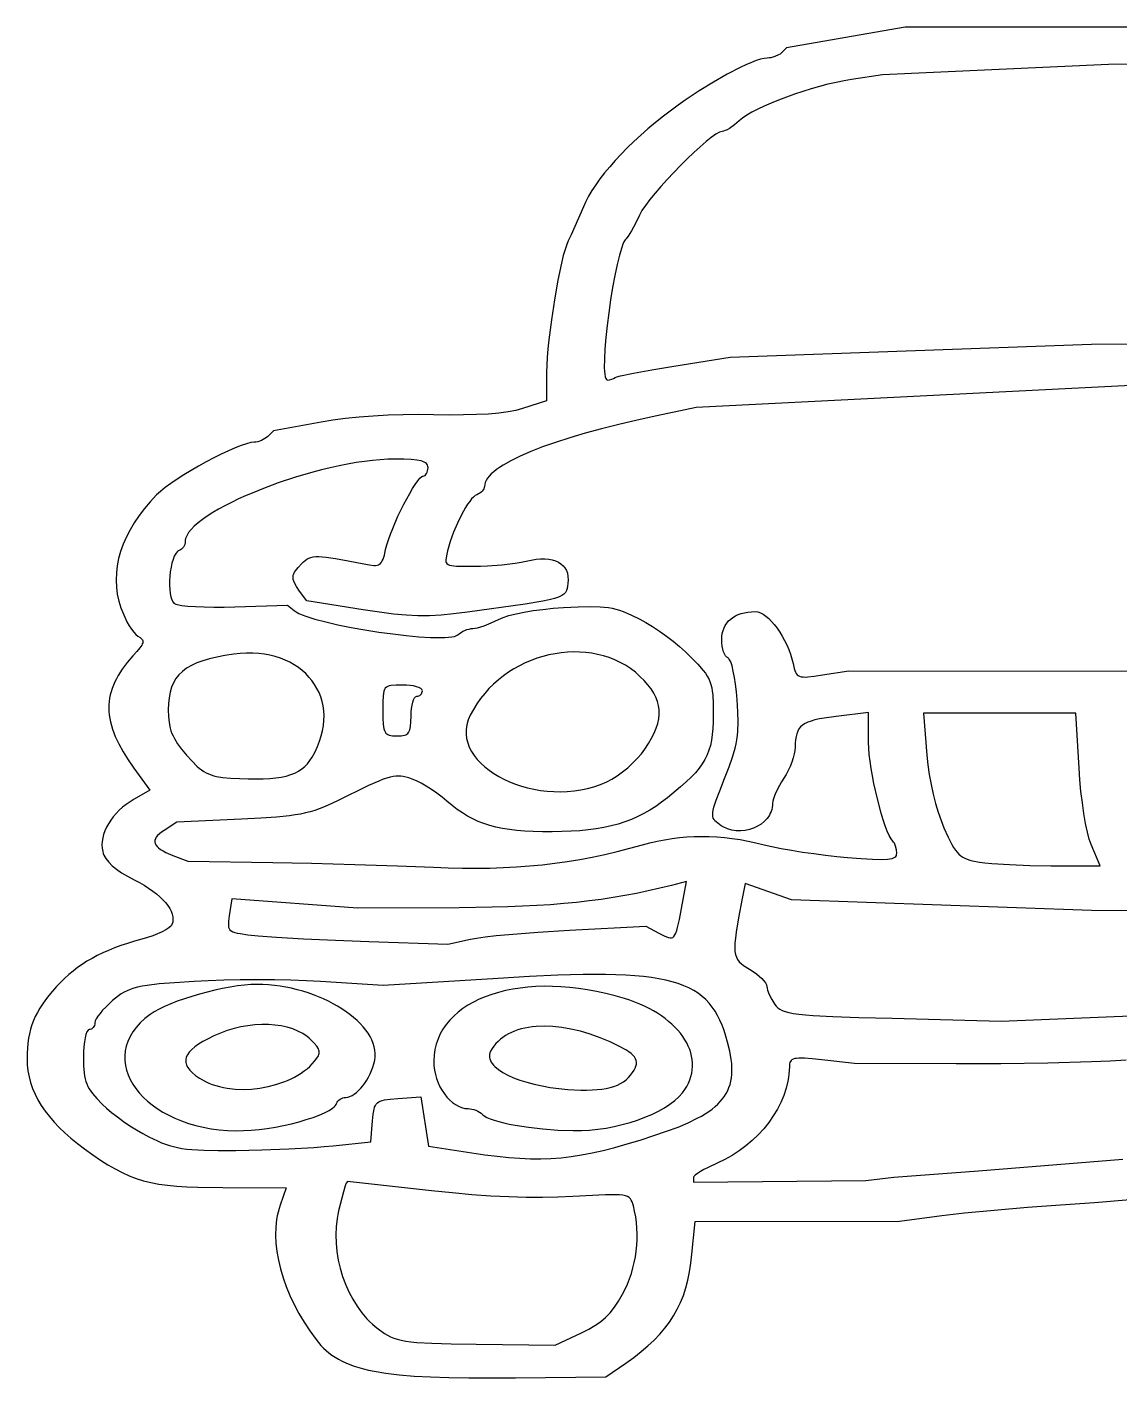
# Model space of a CAD drawing. Header units: millimetres. Extents: x 2.32 to 7.69, y 2.99 to 6.78.
# Drawn here: x 2.323 to 4.339, y 2.993 to 5.484 of the extents above; entities that cross this region are included whole.
import ezdxf

# ---------------------------------------------------------------- set-up
doc = ezdxf.new("R2010")
doc.units = ezdxf.units.MM
doc.header["$MEASUREMENT"] = 0

msp = doc.modelspace()

# ---------------------------------------------------------------- linework, layer by layer
at = {"flags": 128}
for points in [[(6.057292, 5.484375), (3.942708, 5.484375), (3.723958, 5.445752), (3.714062, 5.436418), (3.711745, 5.434542), (3.708946, 5.43279), (3.702331, 5.429813), (3.695071, 5.427793), (3.691466, 5.427239), (3.688021, 5.42704), (3.682597, 5.426486), (3.67585, 5.424894), (3.667903, 5.422332), (3.658879, 5.418867), (3.648902, 5.414565), (3.638096, 5.409493), (3.614489, 5.397311), (3.589045, 5.382857), (3.562754, 5.366667), (3.536604, 5.349278), (3.52389, 5.340302), (3.511583, 5.331227), (3.496612, 5.31969), (3.482155, 5.308063), (3.46824, 5.296376), (3.454893, 5.284659), (3.442142, 5.272942), (3.430015, 5.261254), (3.418537, 5.249626), (3.407737, 5.238088), (3.397642, 5.226669), (3.388279, 5.2154), (3.379675, 5.204311), (3.371858, 5.19343), (3.364855, 5.182789), (3.358693, 5.172418), (3.353399, 5.162345), (3.349, 5.152602), (3.33349, 5.116457), (3.326488, 5.101091), (3.321204, 5.090258), (3.318331, 5.08357), (3.315265, 5.074274), (3.312056, 5.06269), (3.308759, 5.049132), (3.302106, 5.017367), (3.295723, 4.981517), (3.290029, 4.944118), (3.285443, 4.907709), (3.283695, 4.890667), (3.282382, 4.874824), (3.281554, 4.860497), (3.281264, 4.848003), (3.28125, 4.794964), (3.236979, 4.780675), (3.224715, 4.77736), (3.21012, 4.774583), (3.193181, 4.772342), (3.173887, 4.770638), (3.152226, 4.769468), (3.128185, 4.768832), (3.101752, 4.76873), (3.072917, 4.76916), (3.044768, 4.769498), (3.016629, 4.769228), (2.988807, 4.768367), (2.96161, 4.766936), (2.935348, 4.764955), (2.910328, 4.762443), (2.886859, 4.75942), (2.86525, 4.755905), (2.777376, 4.739876), (2.766813, 4.729313), (2.764401, 4.727191), (2.761591, 4.725212), (2.755182, 4.721853), (2.748398, 4.719583), (2.74512, 4.718966), (2.742052, 4.71875), (2.735773, 4.718012), (2.727595, 4.715895), (2.717781, 4.71254), (2.706597, 4.708092), (2.694308, 4.702693), (2.681179, 4.696486), (2.667473, 4.689614), (2.653457, 4.682221), (2.639396, 4.674449), (2.625553, 4.666442), (2.612194, 4.658342), (2.599584, 4.650293), (2.587988, 4.642438), (2.57767, 4.634919), (2.568895, 4.62788), (2.561929, 4.621464), (2.550137, 4.608911), (2.53933, 4.596173), (2.529515, 4.583277), (2.520701, 4.570249), (2.512896, 4.557115), (2.506109, 4.543901), (2.500348, 4.530634), (2.49562, 4.51734), (2.491936, 4.504045), (2.489302, 4.490775), (2.487727, 4.477557), (2.487219, 4.464417), (2.487787, 4.451381), (2.489439, 4.438476), (2.492183, 4.425728), (2.496028, 4.413162), (2.499404, 4.404344), (2.503193, 4.395761), (2.507264, 4.387625), (2.511491, 4.38015), (2.515744, 4.37355), (2.519894, 4.368037), (2.523814, 4.363826), (2.527375, 4.36113), (2.531887, 4.358288), (2.534911, 4.355454), (2.535844, 4.353962), (2.536381, 4.352376), (2.536514, 4.350667), (2.536235, 4.348802), (2.535537, 4.346749), (2.53441, 4.344477), (2.530844, 4.339149), (2.525472, 4.332566), (2.518232, 4.324474), (2.507747, 4.312355), (2.498672, 4.300354), (2.491009, 4.288423), (2.487707, 4.282469), (2.484757, 4.276513), (2.482161, 4.27055), (2.479917, 4.264575), (2.478027, 4.258579), (2.47649, 4.252559), (2.475306, 4.246507), (2.474475, 4.240417), (2.473998, 4.234284), (2.473874, 4.228101), (2.474103, 4.221862), (2.474686, 4.215561), (2.475622, 4.209191), (2.476912, 4.202748), (2.478555, 4.196224), (2.480552, 4.189613), (2.485608, 4.176108), (2.492078, 4.162184), (2.499965, 4.147791), (2.509267, 4.132882), (2.519986, 4.117406), (2.549316, 4.076917), (2.520343, 4.060289), (2.512862, 4.055681), (2.505784, 4.050693), (2.499133, 4.045366), (2.492932, 4.039739), (2.487208, 4.033855), (2.481983, 4.027752), (2.477282, 4.021473), (2.473129, 4.015058), (2.46955, 4.008547), (2.466567, 4.00198), (2.464206, 3.9954), (2.46249, 3.988845), (2.461444, 3.982358), (2.461093, 3.975978), (2.46146, 3.969746), (2.46257, 3.963703), (2.463569, 3.960397), (2.464904, 3.957111), (2.466576, 3.953842), (2.468591, 3.950587), (2.473659, 3.944109), (2.480134, 3.937652), (2.488043, 3.931192), (2.497412, 3.924705), (2.508267, 3.918169), (2.520636, 3.911558), (2.530089, 3.906555), (2.538939, 3.901439), (2.547169, 3.89623), (2.554764, 3.890947), (2.561707, 3.885609), (2.56798, 3.880237), (2.573569, 3.874851), (2.578455, 3.869468), (2.582623, 3.86411), (2.586055, 3.858796), (2.588737, 3.853546), (2.59065, 3.848378), (2.591779, 3.843313), (2.592106, 3.83837), (2.591616, 3.83357), (2.590292, 3.82893), (2.589515, 3.827516), (2.588246, 3.826001), (2.584347, 3.822729), (2.578824, 3.819224), (2.571904, 3.815597), (2.563814, 3.811957), (2.554782, 3.808415), (2.545036, 3.805081), (2.534802, 3.802065), (2.521296, 3.798251), (2.508427, 3.794299), (2.496165, 3.790193), (2.484477, 3.785913), (2.473331, 3.781444), (2.462694, 3.776765), (2.452536, 3.771861), (2.442824, 3.766713), (2.433526, 3.761303), (2.42461, 3.755614), (2.416044, 3.749627), (2.407796, 3.743326), (2.399834, 3.736692), (2.392125, 3.729707), (2.384639, 3.722354), (2.377343, 3.714614), (2.369921, 3.706234), (2.36314, 3.698115), (2.356975, 3.690202), (2.351405, 3.682442), (2.346408, 3.674779), (2.341962, 3.66716), (2.338044, 3.659532), (2.334633, 3.651838), (2.331706, 3.644026), (2.329241, 3.636041), (2.327217, 3.62783), (2.32561, 3.619337), (2.324398, 3.610508), (2.32356, 3.60129), (2.323074, 3.591629), (2.322917, 3.581469), (2.323326, 3.570299), (2.324554, 3.559248), (2.326604, 3.548313), (2.329476, 3.53749), (2.333173, 3.526778), (2.337696, 3.516174), (2.343048, 3.505675), (2.349229, 3.495278), (2.356242, 3.48498), (2.364088, 3.474779), (2.372769, 3.464672), (2.382286, 3.454656), (2.392643, 3.444729), (2.403839, 3.434888), (2.415877, 3.42513), (2.42876, 3.415452), (2.444134, 3.404514), (2.458563, 3.394725), (2.472266, 3.386024), (2.485463, 3.378349), (2.498374, 3.371639), (2.511219, 3.365832), (2.524217, 3.360866), (2.537588, 3.356681), (2.551552, 3.353215), (2.566329, 3.350406), (2.582137, 3.348192), (2.599198, 3.346513), (2.61773, 3.345306), (2.637954, 3.34451), (2.684354, 3.343907), (2.801, 3.34375), (2.789768, 3.31153), (2.787721, 3.30516), (2.785961, 3.298623), (2.784485, 3.291929), (2.783293, 3.285084), (2.781747, 3.270973), (2.781307, 3.256352), (2.781957, 3.241283), (2.783679, 3.225827), (2.786458, 3.210047), (2.790277, 3.194002), (2.795118, 3.177755), (2.800967, 3.161368), (2.807806, 3.144903), (2.815618, 3.128419), (2.824388, 3.11198), (2.834099, 3.095647), (2.844733, 3.079481), (2.856276, 3.063544), (2.860565, 3.058135), (2.865044, 3.052986), (2.86974, 3.048091), (2.87468, 3.043446), (2.879892, 3.039044), (2.885404, 3.03488), (2.891242, 3.030951), (2.897434, 3.027249), (2.904009, 3.02377), (2.910993, 3.020508), (2.918414, 3.017458), (2.9263, 3.014616), (2.934678, 3.011975), (2.943575, 3.009531), (2.95302, 3.007277), (2.963039, 3.00521), (2.984911, 3.001611), (3.009412, 2.998693), (3.036763, 2.996413), (3.067182, 2.994728), (3.100892, 2.993597), (3.13811, 2.992977), (3.179059, 2.992826), (3.223958, 2.993103)], [(4.935135, 5.416667), (4.317708, 5.415318), (3.901042, 5.396112), (3.84375, 5.387505), (3.829848, 5.385149), (3.81529, 5.382185), (3.800244, 5.378675), (3.784876, 5.374679), (3.769356, 5.370261), (3.753852, 5.365481), (3.738531, 5.360401), (3.723561, 5.355083), (3.709111, 5.349589), (3.695349, 5.343981), (3.682442, 5.338319), (3.670558, 5.332667), (3.659866, 5.327086), (3.650533, 5.321637), (3.642728, 5.316382), (3.636618, 5.311383), (3.627574, 5.303728), (3.618593, 5.297458), (3.614452, 5.295046), (3.610715, 5.293222), (3.607514, 5.292069), (3.604977, 5.291667), (3.602833, 5.291334), (3.600171, 5.290359), (3.593432, 5.286625), (3.585041, 5.280747), (3.575275, 5.273007), (3.564416, 5.263687), (3.552741, 5.25307), (3.54053, 5.241437), (3.528062, 5.229071), (3.515617, 5.216254), (3.503473, 5.203269), (3.491911, 5.190397), (3.481208, 5.177922), (3.471645, 5.166124), (3.4635, 5.155287), (3.457053, 5.145693), (3.452584, 5.137624), (3.445009, 5.1222), (3.437813, 5.108786), (3.431808, 5.098823), (3.429506, 5.095585), (3.427807, 5.09375), (3.425857, 5.091587), (3.423848, 5.088174), (3.421791, 5.083596), (3.419697, 5.077941), (3.415444, 5.063742), (3.411183, 5.046272), (3.407007, 5.026221), (3.403006, 5.004282), (3.399275, 4.981147), (3.395905, 4.957508), (3.392988, 4.934058), (3.390618, 4.911488), (3.388886, 4.890492), (3.387886, 4.871761), (3.387708, 4.855987), (3.387957, 4.849426), (3.388446, 4.843863), (3.389188, 4.839386), (3.390193, 4.836081), (3.391473, 4.834035), (3.39222, 4.83351), (3.39304, 4.833333), (3.397189, 4.833702), (3.401289, 4.834705), (3.404866, 4.83619), (3.407447, 4.838003), (3.410504, 4.839276), (3.417453, 4.841113), (3.441247, 4.846129), (3.475267, 4.852359), (3.515954, 4.859111)], [(3.515954, 4.859111), (3.619792, 4.87555), (4.286458, 4.899405), (4.807292, 4.901042)], [(4.359375, 4.823075), (3.921875, 4.801056), (3.557292, 4.782527), (3.484375, 4.76723), (3.448522, 4.759424), (3.414476, 4.751441), (3.382307, 4.743307), (3.352084, 4.735053), (3.323878, 4.726705), (3.297758, 4.718294), (3.273794, 4.709848), (3.252055, 4.701394), (3.232613, 4.692963), (3.215536, 4.684583), (3.200895, 4.676281), (3.194509, 4.672169), (3.188759, 4.668088), (3.183652, 4.664041), (3.179198, 4.660031), (3.175406, 4.656063), (3.172283, 4.65214), (3.169839, 4.648265), (3.168082, 4.644442), (3.167022, 4.640675), (3.166667, 4.636967), (3.166381, 4.634901), (3.165563, 4.632762), (3.16427, 4.630612), (3.162559, 4.628513), (3.160487, 4.626527), (3.158112, 4.624715), (3.155492, 4.623139), (3.152682, 4.621863), (3.149673, 4.620224), (3.146419, 4.617568), (3.142964, 4.613974), (3.139349, 4.609521), (3.135615, 4.60429), (3.131804, 4.598361), (3.124119, 4.584727), (3.116626, 4.569258), (3.109658, 4.552593), (3.103549, 4.53537), (3.100921, 4.52675), (3.098632, 4.518229), (3.096392, 4.508789), (3.095703, 4.504969), (3.095396, 4.501694), (3.095541, 4.498922), (3.09621, 4.496613), (3.097474, 4.494724), (3.099403, 4.493214), (3.102069, 4.492043), (3.105542, 4.491168), (3.109894, 4.490549), (3.115195, 4.490143), (3.147308, 4.489832), (3.159346, 4.490073), (3.172173, 4.490669), (3.198613, 4.492764), (3.223469, 4.495802), (3.234316, 4.497576), (3.243582, 4.499466), (3.252961, 4.501375), (3.261819, 4.50264), (3.270138, 4.503271), (3.2779, 4.503278), (3.285085, 4.502671), (3.291675, 4.50146), (3.29765, 4.499655), (3.302993, 4.497266), (3.307684, 4.494303), (3.311704, 4.490776), (3.315035, 4.486695), (3.317657, 4.48207), (3.319553, 4.476912), (3.320703, 4.47123), (3.321088, 4.465033), (3.320691, 4.458333), (3.320093, 4.453319), (3.319336, 4.448905), (3.318142, 4.445011), (3.316228, 4.441558), (3.313317, 4.438463), (3.309128, 4.435649), (3.303382, 4.433033), (3.295799, 4.430537), (3.286098, 4.42808), (3.274, 4.425582), (3.241496, 4.420142), (3.135417, 4.40524), (3.109587, 4.401982), (3.086473, 4.399759), (3.064969, 4.398598), (3.043972, 4.398522), (3.022376, 4.399558), (2.999078, 4.401729), (2.972973, 4.40506), (2.942956, 4.409578), (2.839037, 4.426024), (2.825768, 4.44417), (2.820132, 4.45228), (2.816191, 4.459147), (2.814866, 4.46223), (2.813976, 4.465142), (2.813524, 4.467928), (2.813515, 4.470635), (2.813953, 4.473309), (2.814839, 4.475996), (2.81618, 4.478743), (2.817977, 4.481595), (2.822958, 4.487803), (2.829812, 4.49499), (2.832972, 4.498008), (2.836094, 4.500621), (2.8393, 4.502829), (2.842713, 4.50463), (2.846454, 4.506023), (2.850647, 4.507009), (2.855412, 4.507586), (2.860873, 4.507754), (2.867151, 4.507511), (2.874369, 4.506858), (2.892113, 4.504314), (2.915084, 4.500116), (2.944259, 4.494258), (2.954444, 4.49234), (2.962415, 4.491431), (2.965685, 4.491432), (2.96854, 4.491778), (2.971026, 4.492498), (2.973189, 4.493624), (2.975074, 4.495186), (2.976729, 4.497215), (2.978199, 4.499742), (2.979531, 4.502796), (2.981962, 4.510611), (2.984391, 4.520905), (2.986536, 4.529258), (2.989482, 4.538625), (2.99312, 4.548793), (2.997341, 4.559545), (3.007093, 4.581951), (3.01786, 4.604127), (3.028767, 4.624359), (3.033999, 4.63321), (3.038937, 4.640933), (3.043472, 4.647313), (3.047494, 4.652135), (3.050894, 4.655186), (3.052326, 4.655979), (3.053562, 4.65625), (3.055358, 4.656569), (3.057033, 4.657483), (3.05855, 4.658928), (3.059875, 4.66084), (3.060968, 4.663155), (3.061795, 4.665808), (3.062318, 4.668736), (3.0625, 4.671875), (3.062335, 4.674044), (3.061821, 4.676019), (3.060929, 4.677809), (3.059632, 4.67942), (3.057899, 4.680859), (3.055703, 4.682135), (3.053015, 4.683254), (3.049806, 4.684224), (3.041712, 4.685746), (3.031193, 4.68676), (3.018019, 4.687325), (3.001962, 4.6875), (2.988525, 4.68722), (2.974524, 4.686397), (2.960026, 4.685056), (2.945094, 4.683224), (2.929794, 4.680924), (2.91419, 4.678184), (2.898347, 4.675028), (2.882331, 4.671481), (2.866206, 4.66757), (2.850037, 4.66332), (2.817827, 4.653903), (2.786221, 4.643434), (2.755737, 4.632118), (2.741078, 4.626205), (2.726894, 4.620157), (2.713251, 4.613999), (2.700213, 4.607756), (2.687845, 4.601454), (2.676212, 4.595119), (2.665379, 4.588775), (2.65541, 4.582448), (2.646372, 4.576164), (2.638327, 4.569948), (2.631343, 4.563826), (2.625482, 4.557823), (2.620811, 4.551964), (2.617395, 4.546276), (2.615297, 4.540783), (2.614763, 4.538117), (2.614583, 4.535511), (2.614357, 4.532836), (2.613708, 4.530194), (2.612683, 4.527655), (2.611326, 4.525285), (2.609683, 4.523154), (2.6078, 4.52133), (2.605722, 4.51988), (2.603495, 4.518873), (2.601837, 4.518093), (2.600247, 4.516897), (2.597277, 4.513364), (2.594604, 4.508491), (2.592246, 4.502492), (2.590221, 4.495581), (2.588548, 4.487975), (2.587244, 4.479887), (2.586328, 4.471532), (2.585819, 4.463126), (2.585734, 4.454884), (2.586092, 4.447019), (2.586911, 4.439748), (2.588209, 4.433285), (2.590006, 4.427844), (2.592318, 4.423642), (2.593673, 4.422072), (2.595164, 4.420892), (2.597114, 4.420002), (2.599996, 4.41917), (2.608325, 4.41769), (2.619697, 4.416474), (2.633656, 4.415546), (2.649746, 4.414929), (2.667511, 4.414647), (2.686496, 4.414723), (2.706245, 4.41518), (2.803115, 4.418362), (2.81562, 4.40811), (2.819308, 4.405569), (2.82419, 4.402982), (2.830181, 4.40036), (2.837201, 4.397714), (2.853998, 4.392404), (2.873922, 4.387147), (2.896316, 4.382042), (2.920523, 4.377184), (2.945886, 4.372671), (2.971748, 4.368599), (2.997451, 4.365066), (3.022339, 4.362169), (3.045753, 4.360004), (3.067037, 4.358669), (3.085533, 4.358259), (3.09353, 4.358432), (3.100585, 4.358873), (3.106613, 4.359594), (3.111534, 4.360607), (3.115265, 4.361924), (3.117725, 4.363558), (3.120353, 4.365858), (3.123441, 4.368006), (3.126878, 4.369955), (3.130548, 4.371658), (3.13434, 4.373067), (3.138141, 4.374136), (3.141836, 4.374818), (3.145313, 4.375064), (3.149194, 4.375418), (3.154047, 4.376407), (3.159679, 4.377962), (3.165895, 4.380015), (3.179301, 4.385338), (3.192708, 4.391826), (3.200985, 4.395451), (3.211855, 4.398946), (3.224977, 4.402249), (3.240013, 4.405297), (3.256623, 4.408029), (3.274467, 4.410382), (3.293206, 4.412295), (3.3125, 4.413706), (3.339577, 4.415116), (3.3616, 4.415716), (3.379738, 4.41533), (3.387717, 4.414712), (3.395163, 4.413781), (3.402223, 4.412514), (3.409044, 4.41089), (3.415771, 4.408886), (3.422551, 4.40648), (3.436855, 4.400375), (3.453125, 4.392397), (3.464438, 4.386202), (3.476636, 4.378732), (3.489334, 4.370273), (3.502148, 4.361107), (3.514694, 4.351521), (3.526587, 4.341797), (3.537442, 4.332221), (3.546875, 4.323077), (3.56002, 4.309303), (3.570069, 4.297762), (3.574062, 4.292496), (3.577435, 4.287387), (3.580241, 4.282303), (3.582531, 4.27711), (3.584357, 4.271675), (3.58577, 4.265864), (3.586823, 4.259545), (3.587566, 4.252583), (3.588333, 4.236198), (3.588482, 4.215644), (3.588316, 4.202526), (3.587795, 4.190476), (3.58685, 4.179366), (3.585411, 4.169069), (3.583407, 4.159459), (3.580768, 4.150409), (3.577425, 4.141791), (3.573307, 4.133479), (3.568343, 4.125345), (3.562465, 4.117263), (3.555601, 4.109106), (3.547682, 4.100746), (3.538637, 4.092057), (3.528397, 4.082911), (3.504048, 4.062744), (3.493397, 4.054562), (3.482663, 4.04703), (3.471789, 4.040128), (3.460718, 4.033842), (3.449392, 4.028153), (3.437755, 4.023045), (3.42575, 4.018501), (3.413318, 4.014505), (3.400403, 4.011039), (3.386948, 4.008087), (3.372895, 4.005631), (3.358188, 4.003656), (3.342768, 4.002143), (3.32658, 4.001077), (3.309565, 4.00044), (3.291667, 4.000216), (3.273507, 4.000342), (3.256613, 4.000786), (3.240886, 4.001578), (3.226225, 4.002747), (3.212532, 4.00432), (3.199707, 4.006328), (3.187651, 4.008799), (3.176264, 4.011762), (3.165447, 4.015245), (3.155101, 4.019278), (3.145126, 4.02389), (3.135423, 4.029108), (3.125893, 4.034963), (3.116436, 4.041483), (3.106952, 4.048696), (3.097343, 4.056633), (3.08834, 4.063987), (3.078816, 4.07113), (3.06906, 4.077885), (3.059361, 4.084077), (3.050007, 4.089528), (3.041288, 4.094061), (3.033492, 4.097502), (3.026909, 4.099671), (3.016811, 4.101943), (3.012196, 4.102626), (3.007643, 4.102933), (3.002982, 4.102811), (2.998042, 4.102203), (2.992653, 4.101055), (2.986644, 4.099311), (2.979846, 4.096917), (2.972087, 4.093818), (2.953009, 4.085283), (2.895833, 4.057326), (2.878305, 4.049024), (2.870024, 4.045495), (2.861866, 4.042342), (2.853679, 4.039536), (2.845314, 4.037048), (2.83662, 4.034849), (2.827446, 4.03291), (2.817642, 4.031203), (2.807059, 4.029699), (2.782949, 4.027182), (2.753914, 4.025128), (2.71875, 4.023307), (2.598958, 4.017781), (2.57561, 4.002543), (2.570916, 3.999289), (2.566968, 3.996132), (2.56377, 3.993064), (2.561327, 3.990074), (2.559641, 3.987152), (2.558717, 3.984288), (2.558558, 3.981471), (2.559168, 3.978691), (2.56055, 3.975939), (2.562708, 3.973204), (2.565646, 3.970476), (2.569367, 3.967744), (2.573875, 3.965), (2.579174, 3.962231), (2.592158, 3.956583), (2.619792, 3.945702), (2.776042, 3.943436), (2.847807, 3.942044), (2.927702, 3.939927), (3.005986, 3.937373), (3.072917, 3.934671), (3.099837, 3.933634), (3.126082, 3.933048), (3.151717, 3.932921), (3.176805, 3.93326), (3.20141, 3.93407), (3.225595, 3.935359), (3.249423, 3.937134), (3.272958, 3.939402), (3.296265, 3.942169), (3.319406, 3.945443), (3.342444, 3.949229), (3.365445, 3.953536), (3.38847, 3.95837), (3.411584, 3.963737), (3.434851, 3.969644), (3.458333, 3.976099)], [(3.458333, 3.976099), (3.471881, 3.979722), (3.485431, 3.982863), (3.498996, 3.985524), (3.512587, 3.987704), (3.526218, 3.989403), (3.539901, 3.990621), (3.553648, 3.991358), (3.567471, 3.991615), (3.581383, 3.991391), (3.595396, 3.990686), (3.609522, 3.9895), (3.623775, 3.987834), (3.638166, 3.985687), (3.652707, 3.983059), (3.667412, 3.979951), (3.682292, 3.976362), (3.696707, 3.972998), (3.713751, 3.969566), (3.732794, 3.966161), (3.753206, 3.96288), (3.774357, 3.959818), (3.795616, 3.957073), (3.816353, 3.954739), (3.835938, 3.952914), (3.861717, 3.950935), (3.882305, 3.949704), (3.898241, 3.949267), (3.910067, 3.949669), (3.914607, 3.950198), (3.918323, 3.950955), (3.921281, 3.951943), (3.92355, 3.95317), (3.925198, 3.954641), (3.92629, 3.956362), (3.926896, 3.958337), (3.927083, 3.960574), (3.926508, 3.96702), (3.92494, 3.973396), (3.922619, 3.978965), (3.921252, 3.981217), (3.919786, 3.982992), (3.916552, 3.987201), (3.913111, 3.993452), (3.909518, 4.001512), (3.905833, 4.011147), (3.902111, 4.022125), (3.898411, 4.034212), (3.891302, 4.060782), (3.884964, 4.088991), (3.882227, 4.103128), (3.879854, 4.116976), (3.877904, 4.130301), (3.876432, 4.142871), (3.875496, 4.154453), (3.875153, 4.164812), (3.875, 4.220249), (3.815104, 4.212882), (3.793428, 4.209845), (3.784311, 4.208201), (3.776258, 4.206409), (3.769206, 4.204424), (3.763092, 4.202197), (3.757852, 4.199682), (3.753425, 4.196831), (3.749746, 4.193596), (3.746753, 4.189931), (3.744383, 4.185788), (3.742573, 4.18112), (3.741261, 4.175879), (3.740382, 4.170019), (3.739874, 4.163491), (3.739674, 4.15625), (3.739206, 4.150381), (3.737953, 4.143673), (3.736, 4.13636), (3.733434, 4.128678), (3.73034, 4.120862), (3.726804, 4.113147), (3.722912, 4.105767), (3.71875, 4.098958), (3.714591, 4.092379), (3.710709, 4.085656), (3.704113, 4.072539), (3.701571, 4.066522), (3.699645, 4.061118), (3.698422, 4.056515), (3.697985, 4.052904), (3.697793, 4.048957), (3.697264, 4.045126), (3.696414, 4.041416), (3.695257, 4.037833), (3.693808, 4.034383), (3.692084, 4.031073), (3.687866, 4.024894), (3.682724, 4.019345), (3.676781, 4.014473), (3.670155, 4.010328), (3.66297, 4.006958), (3.655345, 4.00441), (3.647402, 4.002735), (3.639262, 4.001979), (3.631046, 4.002191), (3.622875, 4.00342), (3.614871, 4.005713), (3.607153, 4.009121), (3.60344, 4.011257), (3.599844, 4.013689), (3.594035, 4.018298), (3.591804, 4.020553), (3.590038, 4.022918), (3.588749, 4.025498), (3.58795, 4.028399), (3.587653, 4.031728), (3.58787, 4.035591), (3.588612, 4.040095), (3.589893, 4.045345), (3.594119, 4.05851), (3.600644, 4.075937), (3.609565, 4.098475), (3.61778, 4.119671), (3.624158, 4.138002), (3.628858, 4.154456), (3.630628, 4.162289), (3.632039, 4.170024), (3.633109, 4.177785), (3.633859, 4.185696), (3.634476, 4.202461), (3.63405, 4.221308), (3.632738, 4.243228), (3.631441, 4.258109), (3.629772, 4.272142), (3.6278, 4.28501), (3.625594, 4.296396), (3.623224, 4.305982), (3.620758, 4.313451), (3.618266, 4.318486), (3.617032, 4.319992), (3.615817, 4.320769), (3.613477, 4.322162), (3.611294, 4.324646), (3.609315, 4.328081), (3.607589, 4.332329), (3.606163, 4.337251), (3.605086, 4.342707), (3.604404, 4.348559), (3.604167, 4.354668), (3.604441, 4.360516), (3.605254, 4.366063), (3.606594, 4.371299), (3.608449, 4.376214), (3.610804, 4.380797), (3.613648, 4.385037), (3.616967, 4.388924), (3.620749, 4.392447), (3.624981, 4.395595), (3.629651, 4.398358), (3.634745, 4.400725), (3.64025, 4.402686), (3.646155, 4.404229), (3.652446, 4.405345), (3.65911, 4.406022), (3.666135, 4.40625), (3.670742, 4.405681), (3.67558, 4.404027), (3.680593, 4.401364), (3.685725, 4.39777), (3.690918, 4.393323), (3.696118, 4.3881), (3.701266, 4.382179), (3.706308, 4.375637), (3.711186, 4.368553), (3.715843, 4.361002), (3.720225, 4.353064), (3.724273, 4.344815), (3.727932, 4.336333), (3.731145, 4.327695), (3.733856, 4.318979), (3.736008, 4.310263), (3.738102, 4.301254), (3.739192, 4.297612), (3.740405, 4.294509), (3.741812, 4.291918), (3.743483, 4.289811), (3.745489, 4.288162), (3.7479, 4.286944), (3.750788, 4.286128), (3.754224, 4.285689), (3.758277, 4.285598), (3.76302, 4.28583), (3.774853, 4.287149), (3.790291, 4.28943), (3.838542, 4.296875), (4.859375, 4.296441)], [(2.848658, 4.137713), (2.854109, 4.147615), (2.858758, 4.157472), (2.862619, 4.167263), (2.865709, 4.176966), (2.868045, 4.186562), (2.869641, 4.196028), (2.870514, 4.205343), (2.87068, 4.214487), (2.870155, 4.223438), (2.868955, 4.232176), (2.867097, 4.240679), (2.864595, 4.248926), (2.861466, 4.256897), (2.857727, 4.264569), (2.853393, 4.271922), (2.848479, 4.278935), (2.843003, 4.285587), (2.836981, 4.291857), (2.830427, 4.297723), (2.823359, 4.303165), (2.815792, 4.308162), (2.807742, 4.312692), (2.799226, 4.316734), (2.790259, 4.320268), (2.780857, 4.323272), (2.771037, 4.325725), (2.760814, 4.327606), (2.750204, 4.328894), (2.739224, 4.329568), (2.72789, 4.329607), (2.716216, 4.32899), (2.704221, 4.327696), (2.687904, 4.325236), (2.672965, 4.322425), (2.659358, 4.319226), (2.647038, 4.315599), (2.635961, 4.311508), (2.626081, 4.306914), (2.617355, 4.301779), (2.609738, 4.296065), (2.603184, 4.289734), (2.597649, 4.282748), (2.593088, 4.27507), (2.589457, 4.26666), (2.586711, 4.257481), (2.584805, 4.247495), (2.583694, 4.236664), (2.583333, 4.22495), (2.58369, 4.212548), (2.584858, 4.201435), (2.586987, 4.191246), (2.588457, 4.186383), (2.590223, 4.181615), (2.592302, 4.176895), (2.594714, 4.172177), (2.60061, 4.162568), (2.608057, 4.152421), (2.617203, 4.141373), (2.627244, 4.130189), (2.636302, 4.121217), (2.640619, 4.117479), (2.644876, 4.114197), (2.649138, 4.111337), (2.653465, 4.108868), (2.65792, 4.106757), (2.662566, 4.104972), (2.667465, 4.103479), (2.672678, 4.102247), (2.684301, 4.100435), (2.697932, 4.099274), (2.714979, 4.098348), (2.730702, 4.097787), (2.745167, 4.097609), (2.758441, 4.09783), (2.770588, 4.098466), (2.781675, 4.099536), (2.791767, 4.101055), (2.80093, 4.10304), (2.809229, 4.105508), (2.81673, 4.108476), (2.823499, 4.11196), (2.829602, 4.115977), (2.835103, 4.120545), (2.840069, 4.125678), (2.844565, 4.131396), (2.848658, 4.137713)], [(3.462505, 4.152486), (3.469128, 4.162714), (3.474805, 4.172532), (3.479532, 4.181976), (3.483306, 4.191082), (3.486126, 4.199885), (3.48799, 4.20842), (3.488894, 4.216722), (3.488836, 4.224827), (3.487814, 4.23277), (3.485826, 4.240587), (3.482869, 4.248312), (3.478941, 4.255982), (3.47404, 4.263631), (3.468162, 4.271294), (3.461306, 4.279008), (3.45347, 4.286808), (3.444933, 4.294296), (3.435979, 4.30108), (3.42664, 4.307166), (3.41695, 4.312563), (3.406944, 4.317279), (3.396655, 4.321321), (3.386116, 4.324696), (3.375362, 4.327413), (3.364427, 4.32948), (3.353343, 4.330903), (3.342145, 4.331691), (3.330867, 4.331852), (3.319542, 4.331393), (3.308205, 4.330322), (3.296888, 4.328646), (3.285625, 4.326374), (3.274451, 4.323512), (3.2634, 4.32007), (3.252504, 4.316054), (3.241797, 4.311472), (3.231314, 4.306333), (3.221089, 4.300643), (3.211154, 4.29441), (3.201544, 4.287643), (3.192292, 4.280348), (3.183433, 4.272534), (3.174999, 4.264209), (3.167026, 4.255379), (3.159546, 4.246054), (3.152593, 4.236239), (3.146201, 4.225944), (3.140403, 4.215176), (3.13664, 4.206368), (3.134133, 4.197634), (3.132833, 4.188999), (3.132687, 4.180487), (3.133647, 4.172123), (3.13566, 4.163932), (3.138677, 4.155938), (3.142647, 4.148167), (3.147519, 4.140642), (3.153243, 4.133389), (3.159768, 4.126431), (3.167043, 4.119795), (3.175018, 4.113504), (3.183642, 4.107583), (3.192865, 4.102058), (3.202636, 4.096951), (3.212904, 4.092289), (3.223619, 4.088096), (3.23473, 4.084396), (3.246187, 4.081214), (3.257938, 4.078575), (3.269934, 4.076504), (3.282123, 4.075025), (3.294456, 4.074163), (3.306881, 4.073943), (3.319348, 4.074388), (3.331806, 4.075525), (3.344204, 4.077377), (3.356493, 4.07997), (3.368621, 4.083327), (3.380537, 4.087474), (3.392192, 4.092435), (3.401581, 4.097362), (3.411309, 4.103462), (3.421121, 4.110517), (3.430762, 4.118309), (3.439975, 4.12662), (3.448507, 4.135232), (3.456102, 4.143926), (3.462505, 4.152486)], [(3.041667, 4.25), (3.043759, 4.250213), (3.045711, 4.250822), (3.04748, 4.251785), (3.049023, 4.25306), (3.050298, 4.254603), (3.051261, 4.256372), (3.051871, 4.258324), (3.052083, 4.260417), (3.051894, 4.261478), (3.051339, 4.262509), (3.049207, 4.264461), (3.045835, 4.26623), (3.041374, 4.267773), (3.035973, 4.269048), (3.029781, 4.270011), (3.022949, 4.270621), (3.015625, 4.270833), (3.003646, 4.270732), (2.994629, 4.270066), (2.991099, 4.269353), (2.988152, 4.268296), (2.985736, 4.266828), (2.983796, 4.264881), (2.982282, 4.262388), (2.98114, 4.25928), (2.980318, 4.255491), (2.979763, 4.250953), (2.979246, 4.23936), (2.979167, 4.223958), (2.979305, 4.209583), (2.979872, 4.19847), (2.981099, 4.190206), (2.982033, 4.187012), (2.983218, 4.184375), (2.984683, 4.182242), (2.986457, 4.180562), (2.988569, 4.179283), (2.991048, 4.178353), (2.997222, 4.177332), (3.005208, 4.177083), (3.012878, 4.17734), (3.018903, 4.178288), (3.021359, 4.179105), (3.023475, 4.180196), (3.025276, 4.181594), (3.026786, 4.183333), (3.028028, 4.185447), (3.029027, 4.187968), (3.03039, 4.194368), (3.031067, 4.202804), (3.03125, 4.213542), (3.031463, 4.220865), (3.032072, 4.227698), (3.033035, 4.233889), (3.03431, 4.23929), (3.035853, 4.243752), (3.037622, 4.247123), (3.039574, 4.249256), (3.040606, 4.249811), (3.041667, 4.25)], [(4.263246, 4.117188), (4.257387, 4.21875), (3.97611, 4.21875), (3.982651, 4.141364), (3.984516, 4.123698), (3.987125, 4.105659), (3.990401, 4.087567), (3.99427, 4.069742), (3.998656, 4.052504), (4.003484, 4.036174), (4.008678, 4.021071), (4.014163, 4.007515), (4.021992, 3.990287), (4.028795, 3.97681), (4.031987, 3.97131), (4.035133, 3.966543), (4.038303, 3.962444), (4.041567, 3.958944), (4.044994, 3.955976), (4.048656, 3.953471), (4.052621, 3.951363), (4.056961, 3.949583), (4.061745, 3.948063), (4.067043, 3.946737), (4.079462, 3.944392), (4.089427, 3.943051), (4.102324, 3.941796), (4.13476, 3.939653), (4.172451, 3.938185), (4.211077, 3.937615), (4.302363, 3.9375), (4.285734, 3.976563), (4.28224, 3.986535), (4.278769, 3.99976), (4.275406, 4.015698), (4.272239, 4.033809), (4.269353, 4.053553), (4.266834, 4.074391), (4.26477, 4.095782), (4.263246, 4.117188)], [(3.323362, 3.818788), (3.464431, 3.825961), (3.488316, 3.813178), (3.498179, 3.808081), (3.502236, 3.806278), (3.505788, 3.805055), (3.508892, 3.804475), (3.511607, 3.804603), (3.51399, 3.8055), (3.516099, 3.80723), (3.517993, 3.809856), (3.519729, 3.813441), (3.521366, 3.818048), (3.52296, 3.82374), (3.526255, 3.838631), (3.530079, 3.85862), (3.539348, 3.908235), (3.511861, 3.901276), (3.490189, 3.895973), (3.468677, 3.891091), (3.44721, 3.886618), (3.425672, 3.882541), (3.403948, 3.878849), (3.381924, 3.87553), (3.359483, 3.872571), (3.336511, 3.86996), (3.312893, 3.867686), (3.288513, 3.865736), (3.263257, 3.864099), (3.237008, 3.862761), (3.209653, 3.861711), (3.181075, 3.860938), (3.119792, 3.86017), (2.932292, 3.859375), (2.700514, 3.876588), (2.695936, 3.845396), (2.69457, 3.835164), (2.694253, 3.830992), (2.694282, 3.82738), (2.694733, 3.824274), (2.695682, 3.821622), (2.697205, 3.819371), (2.699378, 3.817468), (2.702278, 3.815861), (2.705981, 3.814497), (2.710563, 3.813323), (2.7161, 3.812287), (2.730345, 3.810416), (2.749325, 3.808464), (2.78334, 3.805844), (2.833103, 3.802954), (2.891927, 3.800145), (2.953125, 3.797769), (3.098958, 3.792814), (3.140625, 3.802215), (3.151874, 3.804249), (3.167935, 3.806431), (3.188057, 3.80869), (3.211491, 3.810961), (3.265299, 3.815261), (3.323362, 3.818788)], [(5.703125, 3.854435), (4.286458, 3.855017), (3.732689, 3.874681), (3.647181, 3.90485), (3.641857, 3.876904), (3.63529, 3.841752), (3.630804, 3.814726), (3.629388, 3.803833), (3.628546, 3.79446), (3.628297, 3.786435), (3.62866, 3.779588), (3.629652, 3.773749), (3.631293, 3.768746), (3.633599, 3.764409), (3.63659, 3.760567), (3.640284, 3.757049), (3.644698, 3.753685), (3.655762, 3.746737), (3.662138, 3.742704), (3.668086, 3.738428), (3.673475, 3.734038), (3.678177, 3.729664), (3.682061, 3.725437), (3.684996, 3.721488), (3.686852, 3.717947), (3.6875, 3.714944), (3.687802, 3.71191), (3.688667, 3.708283), (3.691843, 3.699791), (3.696544, 3.690559), (3.702284, 3.681678), (3.704916, 3.678402), (3.707905, 3.675479), (3.711485, 3.672881), (3.71589, 3.670583), (3.721355, 3.668555), (3.728114, 3.666771), (3.736401, 3.665203), (3.746452, 3.663823), (3.758499, 3.662603), (3.772777, 3.661517), (3.808966, 3.659633), (3.856892, 3.657951), (3.91843, 3.65625), (4.119792, 3.651042), (4.432292, 3.663977)], [(3.479167, 3.439769), (3.502572, 3.447741), (3.523669, 3.455682), (3.542528, 3.463679), (3.559216, 3.471821), (3.566768, 3.475973), (3.573802, 3.480193), (3.580329, 3.484493), (3.586355, 3.488883), (3.591891, 3.493375), (3.596944, 3.497979), (3.601523, 3.502706), (3.605636, 3.507567), (3.609293, 3.512573), (3.612501, 3.517734), (3.61527, 3.523062), (3.617608, 3.528568), (3.619523, 3.534262), (3.621024, 3.540156), (3.62212, 3.54626), (3.622819, 3.552584), (3.62313, 3.559141), (3.623061, 3.565941), (3.622622, 3.572995), (3.621819, 3.580313), (3.619162, 3.595787), (3.615157, 3.612451), (3.612037, 3.623338), (3.608671, 3.633647), (3.605017, 3.643389), (3.601035, 3.652575), (3.596685, 3.661217), (3.591927, 3.669326), (3.586719, 3.676913), (3.581021, 3.683989), (3.574793, 3.690566), (3.567994, 3.696654), (3.560583, 3.702266), (3.55252, 3.707412), (3.543765, 3.712104), (3.534277, 3.716353), (3.524014, 3.720169), (3.512938, 3.723565), (3.501007, 3.726552), (3.48818, 3.72914), (3.474418, 3.731342), (3.459679, 3.733168), (3.443923, 3.734629), (3.42711, 3.735737), (3.409199, 3.736504), (3.390149, 3.736939), (3.36992, 3.737056), (3.348471, 3.736864), (3.301752, 3.7356), (3.249667, 3.733239), (3.191893, 3.72987), (2.979664, 3.716441), (2.863968, 3.723999), (2.838332, 3.725367), (2.809787, 3.726355), (2.779288, 3.72696), (2.747791, 3.727183), (2.716252, 3.727022), (2.685626, 3.726476), (2.65687, 3.725544), (2.630939, 3.724225), (2.595036, 3.721836), (2.566603, 3.719473), (2.544354, 3.716833), (2.535145, 3.715314), (2.526998, 3.713613), (2.519754, 3.71169), (2.51325, 3.709509), (2.507326, 3.707031), (2.50182, 3.704218), (2.496572, 3.701032), (2.49142, 3.697436), (2.480762, 3.688861), (2.474164, 3.682971), (2.468009, 3.676974), (2.462431, 3.671038), (2.457565, 3.665331), (2.453546, 3.660018), (2.450508, 3.655268), (2.448587, 3.651247), (2.447917, 3.648123), (2.447704, 3.64557), (2.447095, 3.643189), (2.446131, 3.641031), (2.444857, 3.639149), (2.443314, 3.637594), (2.441545, 3.636419), (2.439592, 3.635676), (2.4375, 3.635417), (2.436439, 3.635148), (2.435408, 3.634361), (2.433455, 3.631334), (2.431686, 3.62655), (2.430143, 3.620219), (2.428869, 3.612555), (2.427905, 3.603769), (2.427296, 3.594073), (2.427083, 3.583681), (2.427343, 3.568367), (2.42828, 3.555552), (2.429077, 3.549895), (2.430133, 3.544639), (2.431478, 3.539709), (2.433141, 3.535031), (2.435153, 3.530531), (2.437543, 3.526134), (2.440341, 3.521765), (2.443577, 3.517351), (2.451482, 3.508086), (2.461496, 3.497743), (2.46946, 3.490344), (2.478923, 3.482419), (2.489532, 3.474216), (2.500935, 3.46598), (2.512779, 3.457957), (2.524712, 3.450396), (2.536381, 3.443541), (2.547433, 3.43764), (2.563462, 3.429956), (2.570913, 3.426758), (2.578195, 3.423956), (2.58546, 3.421528), (2.592864, 3.419448), (2.600559, 3.417694), (2.6087, 3.41624), (2.61744, 3.415064), (2.626933, 3.41414), (2.648796, 3.412957), (2.675519, 3.412499), (2.708333, 3.412573), (2.756304, 3.413497), (2.806062, 3.415397), (2.851733, 3.417994), (2.871198, 3.419468), (2.887438, 3.421012), (2.957167, 3.428617), (2.960354, 3.466912), (2.961523, 3.479142), (2.96305, 3.488498), (2.964097, 3.492232), (2.965413, 3.49541), (2.967059, 3.498084), (2.969093, 3.500308), (2.971576, 3.502135), (2.974567, 3.503621), (2.978127, 3.504818), (2.982315, 3.505779), (2.992816, 3.507212), (3.006549, 3.50835), (3.049557, 3.511491), (3.063253, 3.420156), (3.143606, 3.407926), (3.167561, 3.40447), (3.190111, 3.401645), (3.21147, 3.39947), (3.231856, 3.397968), (3.251484, 3.397157), (3.27057, 3.397058), (3.289331, 3.397693), (3.307982, 3.399081), (3.326739, 3.401243), (3.345819, 3.404199), (3.365437, 3.40797), (3.385809, 3.412577), (3.407153, 3.41804), (3.429683, 3.424379), (3.453615, 3.431615), (3.479167, 3.439769)], [(2.708733, 3.44876), (2.722247, 3.448943), (2.73645, 3.449778), (2.751137, 3.451211), (2.766105, 3.453187), (2.781153, 3.455649), (2.796076, 3.458544), (2.810672, 3.461815), (2.824738, 3.465408), (2.83807, 3.469267), (2.850465, 3.473337), (2.861721, 3.477563), (2.871633, 3.48189), (2.880001, 3.486261), (2.886619, 3.490623), (2.889208, 3.492783), (2.891285, 3.49492), (2.892822, 3.497026), (2.893796, 3.499096), (2.894822, 3.50137), (2.896298, 3.503491), (2.898154, 3.505414), (2.900322, 3.507091), (2.90273, 3.508476), (2.905311, 3.509523), (2.907995, 3.510186), (2.910712, 3.510417), (2.914523, 3.510809), (2.918454, 3.511951), (2.922466, 3.513794), (2.926519, 3.516287), (2.930574, 3.519381), (2.934592, 3.523027), (2.938535, 3.527173), (2.942364, 3.53177), (2.946039, 3.536769), (2.949521, 3.54212), (2.952772, 3.547771), (2.955752, 3.553675), (2.958423, 3.55978), (2.960745, 3.566038), (2.96268, 3.572397), (2.964188, 3.578809), (2.96505, 3.58501), (2.965186, 3.591245), (2.964617, 3.597496), (2.963368, 3.60375), (2.961462, 3.609991), (2.958922, 3.616205), (2.955771, 3.622375), (2.952034, 3.628488), (2.947732, 3.634528), (2.94289, 3.640479), (2.937531, 3.646328), (2.931679, 3.652059), (2.925355, 3.657657), (2.918585, 3.663107), (2.911391, 3.668394), (2.903797, 3.673502), (2.895826, 3.678418), (2.8875, 3.683125), (2.878845, 3.687609), (2.869883, 3.691855), (2.860636, 3.695848), (2.85113, 3.699572), (2.841387, 3.703013), (2.83143, 3.706155), (2.821282, 3.708984), (2.810968, 3.711485), (2.80051, 3.713642), (2.789932, 3.715441), (2.779257, 3.716866), (2.768508, 3.717903), (2.757709, 3.718536), (2.746883, 3.71875), (2.735864, 3.718409), (2.72385, 3.717419), (2.711019, 3.715829), (2.697546, 3.713691), (2.683608, 3.711052), (2.669383, 3.707964), (2.655046, 3.704475), (2.640774, 3.700637), (2.626743, 3.696497), (2.613131, 3.692107), (2.600114, 3.687516), (2.587868, 3.682774), (2.57657, 3.67793), (2.566397, 3.673034), (2.557525, 3.668137), (2.550131, 3.663288), (2.540354, 3.655575), (2.531772, 3.647597), (2.524361, 3.639387), (2.518095, 3.630977), (2.512951, 3.622401), (2.508904, 3.613692), (2.50593, 3.604883), (2.504003, 3.596007), (2.503101, 3.587096), (2.503198, 3.578185), (2.50427, 3.569306), (2.506293, 3.560492), (2.509241, 3.551776), (2.513092, 3.543191), (2.517819, 3.53477), (2.5234, 3.526546), (2.529808, 3.518553), (2.537021, 3.510823), (2.545013, 3.50339), (2.553761, 3.496286), (2.563239, 3.489544), (2.573423, 3.483198), (2.584289, 3.477281), (2.595812, 3.471825), (2.607968, 3.466863), (2.620733, 3.46243), (2.634082, 3.458557), (2.647991, 3.455278), (2.662435, 3.452626), (2.677389, 3.450633), (2.69283, 3.449333), (2.708733, 3.44876)], [(3.330338, 3.449058), (3.345334, 3.449176), (3.360499, 3.450029), (3.375729, 3.451581), (3.39092, 3.453797), (3.405966, 3.456639), (3.420763, 3.460072), (3.435206, 3.464059), (3.44919, 3.468564), (3.462609, 3.47355), (3.475361, 3.478982), (3.487338, 3.484822), (3.498437, 3.491035), (3.508553, 3.497584), (3.517581, 3.504433), (3.525416, 3.511546), (3.531954, 3.518886), (3.53619, 3.524687), (3.539861, 3.530588), (3.542975, 3.536576), (3.545539, 3.542639), (3.547561, 3.548765), (3.549048, 3.554941), (3.550009, 3.561155), (3.55045, 3.567394), (3.550379, 3.573647), (3.549803, 3.579901), (3.548732, 3.586143), (3.547171, 3.592362), (3.545128, 3.598545), (3.542612, 3.604679), (3.539629, 3.610753), (3.536187, 3.616754), (3.532294, 3.62267), (3.527958, 3.628489), (3.523185, 3.634197), (3.517984, 3.639784), (3.512362, 3.645235), (3.506327, 3.650541), (3.499886, 3.655686), (3.493047, 3.660661), (3.485817, 3.665452), (3.478204, 3.670047), (3.470216, 3.674433), (3.46186, 3.678599), (3.453144, 3.682532), (3.444075, 3.686219), (3.434661, 3.689649), (3.42491, 3.692809), (3.407622, 3.697769), (3.390474, 3.70209), (3.373492, 3.705778), (3.356704, 3.708844), (3.340134, 3.711296), (3.323811, 3.713142), (3.307761, 3.714391), (3.29201, 3.715053), (3.276585, 3.715136), (3.261514, 3.714648), (3.246822, 3.713598), (3.232536, 3.711996), (3.218683, 3.709849), (3.20529, 3.707167), (3.192383, 3.703959), (3.179989, 3.700233), (3.168135, 3.695997), (3.156847, 3.691262), (3.146152, 3.686035), (3.136077, 3.680325), (3.126648, 3.674141), (3.117893, 3.667492), (3.109837, 3.660386), (3.102507, 3.652832), (3.09593, 3.64484), (3.090134, 3.636417), (3.085143, 3.627573), (3.080986, 3.618316), (3.077689, 3.608655), (3.075278, 3.598599), (3.07378, 3.588157), (3.073222, 3.577337), (3.073526, 3.569036), (3.074526, 3.560822), (3.076178, 3.552756), (3.078438, 3.5449), (3.08126, 3.537316), (3.0846, 3.530065), (3.088412, 3.523211), (3.092653, 3.516815), (3.097277, 3.510939), (3.102239, 3.505646), (3.107495, 3.500996), (3.112999, 3.497053), (3.118708, 3.493878), (3.124575, 3.491533), (3.130557, 3.490081), (3.136609, 3.489583), (3.139935, 3.489366), (3.143457, 3.488744), (3.147069, 3.487759), (3.150664, 3.486457), (3.154134, 3.48488), (3.157373, 3.483073), (3.160272, 3.481078), (3.162726, 3.478941), (3.16623, 3.476158), (3.171083, 3.473424), (3.177194, 3.470752), (3.184473, 3.46816), (3.192832, 3.465663), (3.20218, 3.463277), (3.212427, 3.461019), (3.223485, 3.458904), (3.247671, 3.455167), (3.27402, 3.452195), (3.301815, 3.450116), (3.330338, 3.449058)], [(2.853309, 3.577042), (2.857512, 3.582455), (2.860368, 3.587148), (2.861276, 3.589316), (2.861828, 3.591415), (2.862017, 3.593479), (2.861838, 3.595547), (2.861284, 3.597655), (2.860349, 3.599839), (2.857308, 3.604583), (2.852664, 3.610071), (2.846366, 3.616597), (2.843008, 3.619731), (2.839393, 3.622681), (2.831435, 3.62803), (2.822583, 3.63264), (2.812928, 3.636508), (2.802559, 3.639629), (2.791567, 3.642), (2.780042, 3.643617), (2.768075, 3.644478), (2.755755, 3.644578), (2.743173, 3.643915), (2.730419, 3.642483), (2.717583, 3.64028), (2.704757, 3.637302), (2.692029, 3.633546), (2.67949, 3.629008), (2.667232, 3.623685), (2.656764, 3.618502), (2.647489, 3.613414), (2.639404, 3.608409), (2.632504, 3.603476), (2.626785, 3.598603), (2.622244, 3.593781), (2.618877, 3.588996), (2.616681, 3.584239), (2.61565, 3.579498), (2.615782, 3.574762), (2.617073, 3.570019), (2.619519, 3.565259), (2.623116, 3.56047), (2.62786, 3.555641), (2.633748, 3.550761), (2.640775, 3.545819), (2.646341, 3.54243), (2.652198, 3.539355), (2.658324, 3.536592), (2.664696, 3.534136), (2.671292, 3.531984), (2.678091, 3.530133), (2.68507, 3.52858), (2.692206, 3.527322), (2.706866, 3.525676), (2.721891, 3.52517), (2.737105, 3.525777), (2.752331, 3.527471), (2.767392, 3.530226), (2.78211, 3.534017), (2.796309, 3.538816), (2.803159, 3.541587), (2.809811, 3.544599), (2.816246, 3.547851), (2.82244, 3.551339), (2.828371, 3.55506), (2.834017, 3.559011), (2.839356, 3.563187), (2.844366, 3.567587), (2.849024, 3.572206), (2.853309, 3.577042)], [(3.439945, 3.556401), (3.442552, 3.560546), (3.444575, 3.564457), (3.445991, 3.568167), (3.446776, 3.571707), (3.446906, 3.575109), (3.446359, 3.578404), (3.44511, 3.581625), (3.443137, 3.584804), (3.440415, 3.587971), (3.436922, 3.591159), (3.432633, 3.594399), (3.427525, 3.597724), (3.41476, 3.604753), (3.398438, 3.612499), (3.379925, 3.620284), (3.361665, 3.626857), (3.343738, 3.632226), (3.326226, 3.636396), (3.309209, 3.639375), (3.292769, 3.641168), (3.276987, 3.641781), (3.261943, 3.641222), (3.254723, 3.640504), (3.247718, 3.639495), (3.240939, 3.638197), (3.234395, 3.636609), (3.228096, 3.634732), (3.222052, 3.632568), (3.216275, 3.630117), (3.210773, 3.62738), (3.205557, 3.624357), (3.200637, 3.62105), (3.196023, 3.617459), (3.191725, 3.613585), (3.187754, 3.609429), (3.184119, 3.604991), (3.180831, 3.600273), (3.1779, 3.595275), (3.176664, 3.592489), (3.175916, 3.589682), (3.175645, 3.586858), (3.175837, 3.584024), (3.176482, 3.581187), (3.177566, 3.578351), (3.179077, 3.575524), (3.181003, 3.572711), (3.183333, 3.569918), (3.186054, 3.56715), (3.192619, 3.561718), (3.200602, 3.556463), (3.209905, 3.551432), (3.220432, 3.546674), (3.232084, 3.542236), (3.244765, 3.538167), (3.258376, 3.534514), (3.272821, 3.531327), (3.288003, 3.528652), (3.303824, 3.526538), (3.320186, 3.525033), (3.344192, 3.523844), (3.355019, 3.523743), (3.365105, 3.523981), (3.374481, 3.524568), (3.38318, 3.525511), (3.391234, 3.52682), (3.398674, 3.528501), (3.405532, 3.530565), (3.411841, 3.533018), (3.417632, 3.535871), (3.422938, 3.539129), (3.42779, 3.542804), (3.432221, 3.546901), (3.436262, 3.551431), (3.439945, 3.556401)], [(4.350051, 3.578688), (4.320895, 3.577214), (4.286297, 3.575868), (4.20592, 3.573675), (4.119211, 3.572326), (4.036458, 3.572041), (3.848958, 3.572812), (3.789063, 3.579418), (3.77099, 3.581294), (3.756927, 3.582384), (3.746378, 3.582583), (3.742266, 3.582314), (3.738847, 3.581782), (3.736059, 3.580973), (3.73384, 3.579875), (3.732129, 3.578474), (3.730862, 3.576755), (3.729979, 3.574707), (3.729417, 3.572316), (3.72901, 3.56645), (3.728796, 3.559918), (3.728264, 3.553365), (3.727419, 3.546799), (3.726268, 3.540228), (3.723075, 3.527105), (3.718735, 3.514067), (3.7133, 3.50118), (3.706822, 3.488515), (3.699352, 3.476139), (3.690941, 3.464121), (3.681641, 3.45253), (3.671503, 3.441434), (3.660579, 3.430901), (3.64892, 3.421001), (3.636577, 3.411802), (3.623603, 3.403372), (3.610048, 3.395781), (3.595963, 3.389096), (3.578926, 3.381086), (3.571474, 3.377122), (3.564973, 3.373332), (3.559604, 3.369826), (3.555546, 3.366717), (3.552979, 3.364113), (3.552311, 3.363035), (3.552083, 3.362126), (3.552083, 3.354167), (3.869792, 3.357288), (3.921875, 3.363086), (4.078125, 3.374621)], [(4.078125, 3.374621), (4.34375, 3.396656)], [(3.421419, 3.147243), (3.426126, 3.156386), (3.430391, 3.165838), (3.434211, 3.175562), (3.437581, 3.185522), (3.440496, 3.195682), (3.442953, 3.206005), (3.444945, 3.216454), (3.44647, 3.226992), (3.447522, 3.237584), (3.448098, 3.248192), (3.448192, 3.25878), (3.4478, 3.269312), (3.446919, 3.279751), (3.445542, 3.290059), (3.443666, 3.300202), (3.441287, 3.310142), (3.438938, 3.31781), (3.437521, 3.320899), (3.435736, 3.323521), (3.433429, 3.325702), (3.430446, 3.327464), (3.426632, 3.328831), (3.421832, 3.329827), (3.415894, 3.330475), (3.408661, 3.3308), (3.389697, 3.330572), (3.32945, 3.327269), (3.302247, 3.325995), (3.273562, 3.325465), (3.243374, 3.325679), (3.211659, 3.326639), (3.178395, 3.328345), (3.14356, 3.330798), (3.107132, 3.333999), (3.069087, 3.33795), (2.914215, 3.355187), (2.911769, 3.352073), (2.909902, 3.347107), (2.906625, 3.335889), (2.897692, 3.301354), (2.89609, 3.294126), (2.894784, 3.28679), (2.893041, 3.271844), (2.892427, 3.256624), (2.892905, 3.241239), (2.89444, 3.225797), (2.896995, 3.210407), (2.900534, 3.195177), (2.90502, 3.180215), (2.910418, 3.16563), (2.916691, 3.15153), (2.923803, 3.138024), (2.931717, 3.12522), (2.940398, 3.113226), (2.949809, 3.102151), (2.954776, 3.096991), (2.959913, 3.092103), (2.965214, 3.087498), (2.970675, 3.08319), (2.982134, 3.075058), (2.987628, 3.071709), (2.993258, 3.068793), (2.999241, 3.066276), (3.005798, 3.064124), (3.013146, 3.062304), (3.021506, 3.06078), (3.031095, 3.05952), (3.042133, 3.058489), (3.06943, 3.056979), (3.105149, 3.055979), (3.151042, 3.055217), (3.296875, 3.053143), (3.345898, 3.076051), (3.358942, 3.082578), (3.370491, 3.089343), (3.380776, 3.096566), (3.390032, 3.104467), (3.398491, 3.113265), (3.406386, 3.123181), (3.413951, 3.134434), (3.421419, 3.147243)], [(3.223958, 2.993103), (3.390625, 2.994792), (3.427083, 3.0202), (3.441879, 3.030865), (3.455525, 3.041463), (3.468062, 3.052062), (3.479533, 3.062732), (3.489979, 3.073541), (3.499442, 3.084559), (3.507964, 3.095854), (3.515587, 3.107495), (3.522352, 3.119551), (3.528302, 3.132091), (3.533479, 3.145183), (3.537924, 3.158898), (3.541679, 3.173304), (3.544786, 3.188469), (3.547286, 3.204463), (3.549223, 3.221354), (3.554977, 3.28125), (3.932292, 3.281893), (4.010417, 3.292325), (4.051847, 3.297113), (4.106901, 3.302438), (4.1684, 3.307651), (4.229167, 3.312103), (4.291516, 3.316673), (4.357323, 3.322209)]]:
    msp.add_lwpolyline(points, dxfattribs=at)

doc.saveas('drawing.dxf')
